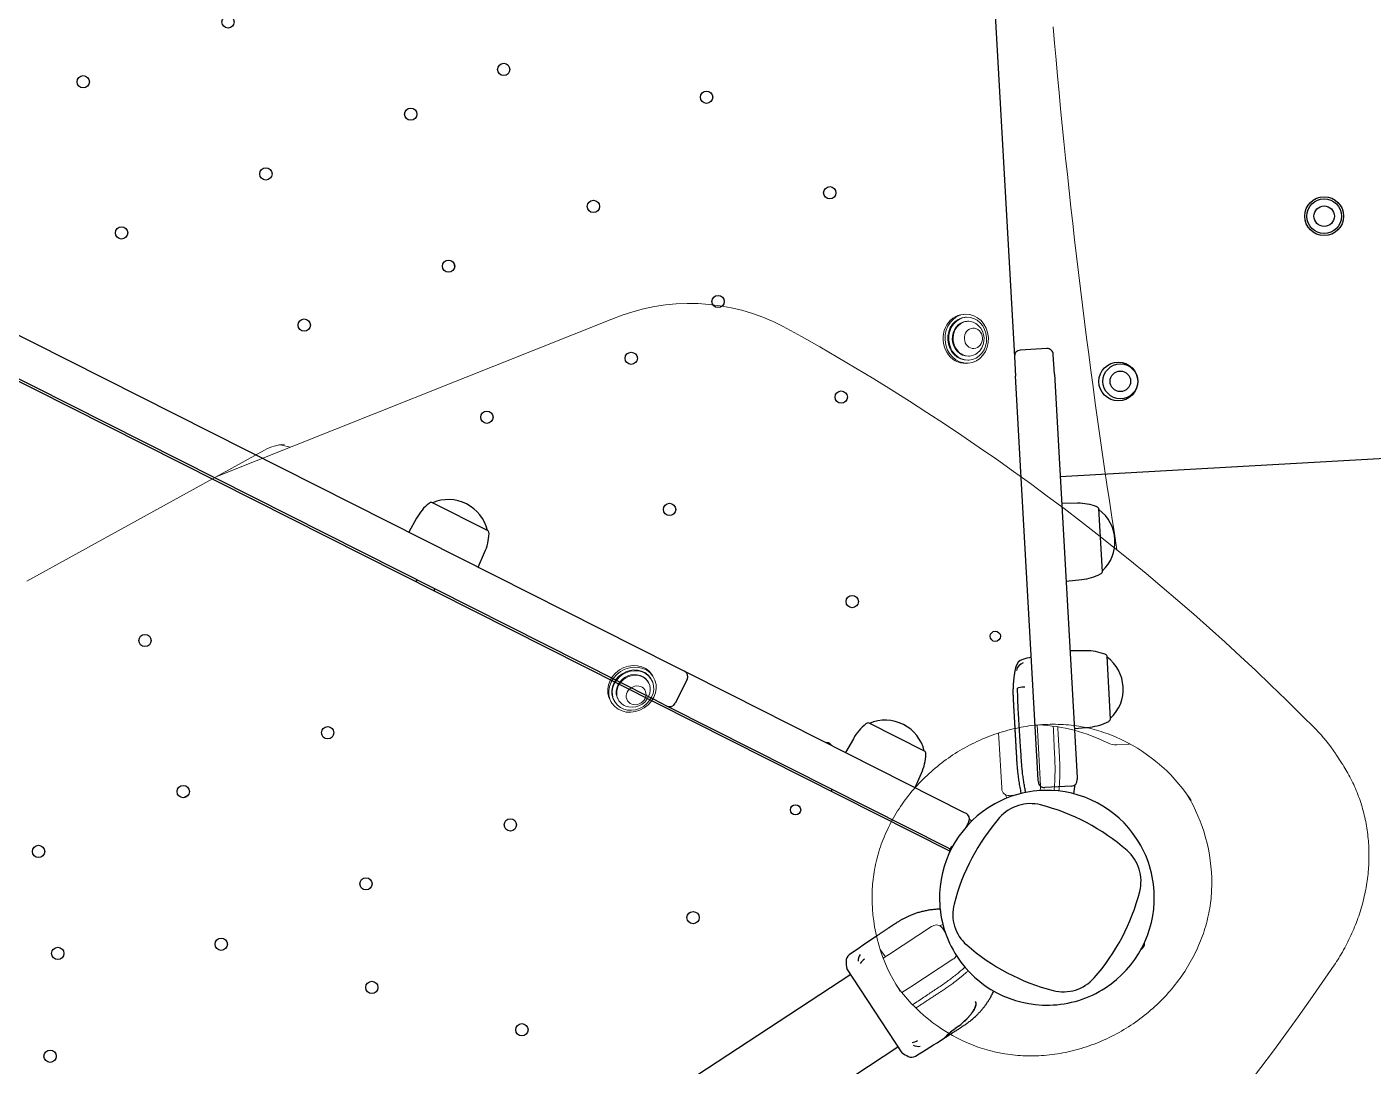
# Model space of a CAD drawing. Header units: millimetres. Extents: x 246416442 to 246896683, y 7418963194 to 7419503218.
# Drawn here: x 246846967 to 246847625, y 7419449158 to 7419449666 of the extents above; entities that cross this region are included whole.
import ezdxf
from ezdxf.lldxf.tags import DXFTag

# ---------------------------------------------------------------- set-up
doc = ezdxf.new("R2010")
doc.units = ezdxf.units.MM
doc.linetypes.add('DASHED2', pattern=[9.525, 6.35, -3.175])
for name, color, linetype in [('L-EDGE-CONCRETE', 1, 'CONCRETE_EDGE_SHORT'), ('L-Hatch Boundary', 1, 'Continuous'), ('L-ST-SHADE-SAIL', 5, 'DASHED2'), ('L-X-E-PLAY', 9, 'Continuous')]:
    doc.layers.add(name, color=color, linetype=linetype)
doc.layers.add('L-SUB-SOIL DRAINAGE', color=170, linetype='SUBSOIL', lineweight=20)
doc.styles.get("Standard").update_dxf_attribs({"font": 'arial.ttf'})
doc.linetypes.add('CONCRETE_EDGE_SHORT', pattern='A,0.5,-0.2,["CE",Standard,S=0.1,R=0,X=-0.05,Y=-0.05],-0.2', length=0.9)
tags = doc.linetypes.add('SUBSOIL', pattern='A,12.7,-5.08,["SSD",Standard,S=2.54,R=0,X=-2.54,Y=-1.27],-6.35', length=24.13).pattern_tags.tags
tags[6] = DXFTag(74, 10)

# ---------------------------------------------------------------- blocks, each defined once
blk = doc.blocks.new('Artisan - Moduplay')
at = {"layer": 'L-X-E-PLAY', "lineweight": 25}
for p, q in [((-138857.64, -700357.85), (-138857.64, -701079.72)), ((-138856.64, -700917.58), (-138856.64, -700394.58)), ((-138837.59, -700394.58), (-138837.59, -700917.58)), ((-138933.4, -701063.92), (-139624.83, -700664.72)), ((-138093, -700690.53), (-138627.65, -700999.21)), ((-139645.91, -700701.23), (-138954.48, -701100.43)), ((-139000.91, -700735.4), (-139002.87, -700734.27)), ((-138710.42, -700734.27), (-138712.38, -700735.4)), ((-138829.84, -700773.91), (-138837.59, -700773.58)), ((-138819.59, -700808.05), (-138819.59, -700777.1)), ((-138856.64, -700787.58), (-138857.64, -700787.58)), ((-138857.64, -700797.58), (-138856.64, -700797.58)), ((-138837.59, -700811.58), (-138829.84, -700811.24)), ((-138856.64, -700924.58), (-138856.64, -700917.58)), ((-138837.59, -700917.58), (-138837.59, -700924.58)), ((-138856.64, -700949.58), (-138856.64, -700924.58)), ((-138840.59, -700927.58), (-138853.64, -700927.58)), ((-138837.59, -700924.58), (-138837.59, -700949.58)), ((-138856.64, -701077.68), (-138856.64, -700949.58)), ((-138837.59, -700949.58), (-138837.59, -701077.68)), ((-138627.65, -700999.21), (-138636, -701004.03)), ((-138617.02, -701011.61), (-138623.55, -701000.31)), ((-138676.59, -701027.47), (-138636, -701004.03)), ((-138829.89, -701013.11), (-138837.59, -701012.78)), ((-138819.64, -701047.25), (-138819.64, -701016.3)), ((-138626.47, -701020.53), (-138667.06, -701043.96)), ((-138626.47, -701020.53), (-138618.12, -701015.71)), ((-138807.09, -701102.81), (-138676.59, -701027.47)), ((-138667.06, -701043.96), (-138797.56, -701119.31)), ((-138575.93, -701208.79), (-138670.08, -701045.71)), ((-138837.59, -701050.77), (-138829.89, -701050.44)), ((-138677.76, -701059.09), (-138681.34, -701052.21)), ((-138956.28, -701103.55), (-138931.6, -701060.8)), ((-138714.25, -701071.21), (-138710.08, -701077.75)), ((-138702.2, -701085.03), (-138675.4, -701069.56)), ((-138856.64, -701078.68), (-138856.64, -701077.68)), ((-138837.59, -701077.68), (-138837.59, -701078.68)), ((-138840.59, -701081.68), (-138843.79, -701081.68)), ((-138740.31, -701095.14), (-138743.87, -701088.31)), ((-138807.95, -701103.31), (-138807.09, -701102.81)), ((-138764.75, -701121.09), (-138737.95, -701105.61)), ((-138802.53, -701118.71), (-138809.05, -701107.41)), ((-138776.78, -701107.31), (-138772.64, -701113.81)), ((-138940.44, -701118.72), (-138940.46, -701118.74)), ((-138939.11, -701119.14), (-138939.1, -701119.12)), ((-138797.56, -701119.31), (-138798.43, -701119.81)), ((-138932.18, -701122.31), (-138932.17, -701122.3)), ((-138926.98, -701124.39), (-138926.97, -701124.37)), ((-138917.95, -701124.44), (-138917.86, -701124.3)), ((-138917.88, -701124.29), (-138917.77, -701124.31))]:
    blk.add_line(p, q, dxfattribs=at)
at = {"layer": 'L-X-E-PLAY', "lineweight": 13}
for p, q in [((-138943.08, -700617.83), (-138833.65, -700692.61)), ((-138700.01, -700815.31), (-138855.6, -700677.61)), ((-138867.04, -700899.12), (-138867.51, -700899.93)), ((-138866.21, -700900.68), (-138866.44, -700901.09)), ((-138864.71, -700902.09), (-138864.92, -700902.46)), ((-138850.2, -700910.96), (-138849.99, -700910.59)), ((-138848.25, -700911.59), (-138848.02, -700911.18)), ((-138846.72, -700911.93), (-138846.25, -700911.12)), ((-138619.99, -700968.47), (-138620.46, -700967.66)), ((-138622.58, -700970.99), (-138622.79, -700970.63)), ((-138621.05, -700969.63), (-138621.29, -700969.22)), ((-138641.24, -700979.66), (-138640.77, -700980.47)), ((-138639.48, -700979.72), (-138639.24, -700980.13)), ((-138637.51, -700979.13), (-138637.3, -700979.49)), ((-138917.96, -701075.18), (-138915.91, -701071.23)), ((-138919.09, -701074.53), (-138915.95, -701076.34)), ((-138915.95, -701076.34), (-138894.63, -701088.64)), ((-138818.66, -701088.65), (-138797.42, -701076.39)), ((-138797.42, -701076.39), (-138795.4, -701075.22)), ((-138925.48, -701092.84), (-138929.97, -701090.24)), ((-138904.16, -701105.14), (-138925.48, -701092.84)), ((-138894.63, -701088.64), (-138894.23, -701088.88)), ((-138819.06, -701088.88), (-138818.66, -701088.65)), ((-138787.9, -701092.89), (-138809.13, -701105.14)), ((-138783.41, -701090.29), (-138787.9, -701092.89)), ((-138892.95, -701093.66), (-138894.3, -701095.99)), ((-138818.99, -701096), (-138820.34, -701093.66)), ((-138903.76, -701105.38), (-138904.16, -701105.14)), ((-138809.13, -701105.14), (-138809.53, -701105.38)), ((-138774.54, -701129.4), (-138771.72, -701134.3)), ((-138733.18, -701231.91), (-138730.36, -701227.02))]:
    blk.add_line(p, q, dxfattribs=at)
at = {"layer": 'L-X-E-PLAY', "lineweight": 25}
for centre, radius in [((-138712.79, -700532.43), 3), ((-138770.29, -700582.43), 3), ((-138654.82, -700582.43), 3), ((-138712.79, -700632.43), 3), ((-139058.47, -700682.43), 3), ((-138943, -700682.43), 3), ((-138770.29, -700682.43), 3), ((-138654.82, -700682.43), 3), ((-139098.72, -700713.29), 3), ((-138614.82, -700713.15), 3), ((-139145.32, -700732.58), 3), ((-139000.5, -700732.43), 3), ((-138712.79, -700732.43), 3), ((-139058.72, -700782.58), 3), ((-138943, -700782.43), 3), ((-138770.29, -700782.43), 3), ((-138654.82, -700782.43), 3), ((-138582.29, -700807.78), 3), ((-139000.5, -700832.43), 3), ((-138712.79, -700832.43), 3), ((-139044.4, -700857.78), 3), ((-138668.89, -700857.78), 3), ((-138943, -700882.43), 3), ((-138770.29, -700882.43), 3), ((-138596.84, -700882.58), 3), ((-139029.85, -700932.58), 3), ((-138683.44, -700932.58), 3), ((-138943.25, -700982.58), 3), ((-138770.29, -700982.43), 3), ((-138873.64, -701003.58), 2.5), ((-138615.64, -701050.01), 9.5), ((-138615.14, -701050.88), 8.5), ((-138615.14, -701050.88), 5), ((-138753.93, -701052.49), 2.5), ((-138498.19, -701103.44), 9.5), ((-138498.19, -701103.44), 8.5), ((-138498.19, -701103.44), 5)]:
    blk.add_circle(centre, radius, dxfattribs=at)
at = {"layer": 'L-X-E-PLAY', "lineweight": 13}
for centre, radius, start, end in [((-138846.63, -700711.75), 23.12, 30.11491, 55.84717), ((-138849.68, -700706.84), 23.31, 8.92066, 22.86109), ((-138763.81, -700890.28), 98.44, 359.17778, 49.59902), ((-139801.72, -700850.39), 1137.09, 341.41606, 357.91857), ((-138856.9, -700905.56), 8.95, 196.26754, 283.72161), ((-136545, -704065.83), 3670.82, 121.72518, 125.7442), ((-138630.6, -700974.1), 8.95, 256.26753, 343.7216), ((-138857.37, -701130.66), 83.41, 116.45713, 149.45751), ((-138854.19, -701125.16), 83.42, 152.17586, 183.54155), ((-138895.98, -701091.91), 3.5, 329.99999, 60), ((-138944.84, -701149.93), 78.13, 46.68406, 47.92477), ((-138768.45, -701149.93), 78.13, 132.07628, 133.31687), ((-138817.31, -701091.91), 3.5, 120, 210.00001), ((-138858.59, -701124.98), 82.89, 359.93629, 24.19487), ((-138902.01, -701102.34), 3.5, 240, 273.01711), ((-138811.28, -701102.34), 3.5, 266.97725, 300), ((-138767.01, -701125.07), 8.69, 180.04825, 209.92733), ((-138854.64, -701132.25), 83.43, 330.58101, 3.541), ((-138763.51, -701129.03), 9.75, 212.71811, 217.4137), ((-138851.45, -701126.75), 83.42, 296.45804, 327.80984), ((-138673.99, -700114.26), 1168.02, 246.59326, 262.67779), ((-138798.79, -701187.51), 79.02, 330.32528, 341.35267)]:
    blk.add_arc(centre, radius, start, end, dxfattribs=at)
at = {"layer": 'L-X-E-PLAY', "lineweight": 25}
for centre, radius, start, end in [((-138830.93, -700798.74), 24.85, 65.42416, 87.50001), ((-138821.47, -700778.05), 2.1, 26.94159, 65.42416), ((-138832.17, -700792.58), 19.57, 309.9665, 50.0335), ((-138830.93, -700786.41), 24.85, 272.49999, 294.57578), ((-138821.47, -700807.1), 2.1, 294.57578, 333.05843), ((-138853.64, -700924.58), 3, 180, 270), ((-138840.59, -700924.58), 3, 270, 0), ((-138626.15, -701001.81), 3, 30.00001, 120), ((-138839.64, -701003.58), 2.5, 0, 34.91523), ((-138839.64, -701003.58), 2.5, 325.08477, 0), ((-138830.98, -701037.94), 24.85, 65.42416, 87.50001), ((-138619.62, -701013.11), 3, 300, 30.00001), ((-138850.64, -701057.61), 43.25, 97.97425, 99.31446), ((-138821.52, -701017.25), 2.1, 26.94159, 65.42416), ((-138832.22, -701031.78), 19.57, 309.9665, 50.0335), ((-138821.52, -701046.3), 2.1, 294.57578, 333.05843), ((-138830.98, -701025.61), 24.85, 272.49999, 294.57578), ((-138900.34, -701107.35), 56.07, 120.31599, 123.88702), ((-138926.84, -701062.03), 3.58, 61.73175, 120.32693), ((-139366.7, -701880.19), 932.48, 60.71834, 61.73651), ((-138699.8, -701070.56), 24.85, 5.42422, 27.50003), ((-138927.33, -701072.69), 7.19, 58.90105, 82.5919), ((-138923.52, -701068.01), 4.43, 77.19705, 122.44627), ((-138761.55, -701072.98), 4.98, 43.69684, 103.98589), ((-138789.22, -701099.42), 43.25, 37.97428, 43.71454), ((-138695.08, -701066.41), 19.57, 249.96645, 350.03353), ((-138677.16, -701068.41), 2.1, 326.94164, 5.42422), ((-138856.64, -701132.58), 52.5, 59.82635, 118.1256), ((-138856.64, -701083), 3.43, 57.67318, 122.29494), ((-138853.64, -701078.68), 3, 180, 197.5141), ((-138840.59, -701078.68), 3, 270, 0), ((-138689.13, -701064.4), 24.85, 212.49998, 234.57582), ((-138856.64, -701132.58), 52.5, 118.1256, 149.82633), ((-138839.31, -701356.02), 276.5, 95.24411, 95.25629), ((-138915.77, -701064.88), 78.13, 346.68241, 347.76691), ((-138702.31, -701082.93), 2.1, 234.57582, 273.05843), ((-138857.75, -701194.22), 103.15, 75.59516, 102.3568), ((-138856.64, -701132.58), 52.5, 28.12561, 59.82635), ((-138875.54, -701112.99), 20, 102.3568, 165.59514), ((-138837.06, -701113.68), 20, 12.35679, 75.59516), ((-138762.35, -701106.62), 24.85, 5.42422, 27.50003), ((-138900.34, -701107.35), 56.07, 176.11294, 179.68401), ((-138943.85, -701101.29), 7.2, 217.43276, 241.10439), ((-138856.64, -701132.58), 52.5, 149.82633, 208.12561), ((-138806.45, -701105.91), 3, 120, 210.00001), ((-138757.63, -701102.46), 19.57, 249.96645, 350.03353), ((-138739.71, -701104.47), 2.1, 326.94164, 5.42422), ((-138952.83, -701107.06), 3.58, 179.67302, 238.26827), ((-138464.41, -700317.36), 932.11, 238.26351, 239.28208), ((-138946, -701106.95), 4.42, 177.51894, 222.85543), ((-138795, -701133.68), 103.15, 165.59514, 192.35679), ((-138918.28, -701131.47), 103.15, 345.59514, 12.35679), ((-138856.64, -701132.58), 52.5, 329.82633, 28.12561), ((-138950.85, -701155.94), 38.64, 72.44751, 74.53474), ((-138950.96, -701156.47), 39.17, 72.54084, 74.43829), ((-138962.91, -701180.26), 65.6, 62.08579, 68.80708), ((-138962.98, -701180.56), 65.89, 62.12696, 68.75802), ((-138799.93, -701117.21), 3, 210.00001, 300), ((-138751.68, -701100.46), 24.85, 212.49998, 234.57582), ((-138911.77, -701078.71), 48.12, 244.8847, 251.56297), ((-138911.77, -701078.81), 48.06, 244.85976, 251.53791), ((-138828.08, -701046.65), 78.13, 286.913, 290.20947), ((-138764.86, -701118.99), 2.1, 234.57582, 273.05843), ((-138856.64, -701132.58), 52.5, 208.12561, 239.82635), ((-138876.23, -701151.47), 20, 192.35679, 255.59516), ((-138837.75, -701152.16), 20, 282.3568, 345.59514), ((-138856.64, -701132.58), 52.5, 298.1256, 329.82633), ((-138855.54, -701070.94), 103.15, 255.59516, 282.3568), ((-138856.64, -701132.58), 52.5, 239.82635, 298.1256), ((-138856.64, -701182.15), 3.43, 237.67318, 302.29494)]:
    blk.add_arc(centre, radius, start, end, dxfattribs=at)
at = {"layer": 'L-X-E-PLAY', "lineweight": 13}
for centre, major_axis in [((-138857.11, -700905.93), (-10.39, 6)), ((-138857.35, -700906.34), (9.09, -5.25)), ((-138858.76, -700908.78), (-4.33, 2.5)), ((-138630.38, -700974.47), (10.39, 6)), ((-138630.15, -700974.88), (-9.09, -5.25)), ((-138628.74, -700977.32), (4.33, 2.5))]:
    blk.add_ellipse(centre, major_axis=major_axis, ratio=0.883148, dxfattribs=at)
for centre, major_axis, start_param, end_param in [((-138856.64, -700905.12), (-10.39, 6), 3.141593, 6.283185), ((-138857.11, -700905.93), (9.09, -5.25), 0.000002, 3.141593), ((-138857.56, -700906.71), (-7.36, 4.25), 0.000003, 0.755194), ((-138857.56, -700906.71), (-7.36, 4.25), 2.386247, 6.283188), ((-138857.35, -700906.34), (7.36, -4.25), 0.000002, 3.141594), ((-138630.85, -700973.66), (10.39, 6), 0, 3.141593), ((-138630.38, -700974.47), (-9.09, -5.25), 3.141593, 6.283185), ((-138630.15, -700974.88), (-7.36, -4.25), 3.141593, 6.283185), ((-138629.94, -700975.24), (7.36, 4.25), 0, 3.896786), ((-138629.94, -700975.24), (7.36, 4.25), 5.52784, 6.283185), ((-138839, -701140.87), (90.43, -52.21), 3.136776, 3.146974), ((-138872.65, -701121.44), (-90.43, 52.21), 3.136776, 3.146974), ((-138816.96, -701177.02), (-86.6, 50), 3.141593, 3.146572), ((-138819.78, -701181.91), (-86.6, 50), 3.136213, 3.14652)]:
    blk.add_ellipse(centre, major_axis=major_axis, ratio=0.883148, start_param=start_param, end_param=end_param, dxfattribs=at)
at = {"layer": 'L-X-E-PLAY', "lineweight": 25}
for centre, major_axis, ratio, start_param, end_param in [((-138769.68, -701077.67), (-2.13, 4.09), 0.140234, 4.935484, 6.081242), ((-138762.65, -701073.67), (-2.95, 3.67), 0.958418, 4.801219, 5.919072)]:
    blk.add_ellipse(centre, major_axis=major_axis, ratio=ratio, start_param=start_param, end_param=end_param, dxfattribs=at)
at = {"layer": 'L-X-E-PLAY', "lineweight": 13}
for points, knots in [([(-138894.54, -701055.98), (-138891.45, -701054.43), (-138885.96, -701052.13), (-138876.08, -701049.34), (-138866.07, -701047.99), (-138855.58, -701047.83), (-138845.12, -701049.02), (-138834.7, -701051.44), (-138824.59, -701055.12), (-138814.92, -701059.95), (-138805.88, -701065.87), (-138797.61, -701072.76), (-138790.27, -701080.54), (-138783.98, -701088.98), (-138778.83, -701098.14), (-138774.95, -701107.46), (-138772.35, -701117.53), (-138771.58, -701123.52), (-138771.37, -701127.1)], [0, 0, 0, 0, 0.060409, 0.123173, 0.185878, 0.248538, 0.311168, 0.373777, 0.436374, 0.498966, 0.561556, 0.62415, 0.686753, 0.749374, 0.812022, 0.874711, 0.937457, 1, 1, 1, 1]), ([(-138933.64, -701099.67), (-138933.54, -701099.73), (-138933.13, -701099.97), (-138932.46, -701100.35), (-138931.63, -701100.83), (-138930.85, -701101.28), (-138930.04, -701101.75), (-138929.2, -701102.23), (-138928.35, -701102.72), (-138927.48, -701103.23), (-138926.58, -701103.74), (-138925.66, -701104.28), (-138924.76, -701104.8), (-138923.87, -701105.31), (-138923.01, -701105.81), (-138922.12, -701106.32), (-138921.21, -701106.85), (-138920.26, -701107.4), (-138919.3, -701107.94), (-138918.33, -701108.48), (-138917.35, -701109.01), (-138916.35, -701109.55), (-138915.31, -701110.08), (-138914.21, -701110.63), (-138913.04, -701111.2), (-138911.8, -701111.78), (-138910.53, -701112.36), (-138909.22, -701112.93), (-138907.89, -701113.49), (-138906.77, -701113.95), (-138906.09, -701114.22), (-138905.86, -701114.3)], [0, 0, 0, 0, 0.011013, 0.045165, 0.073329, 0.102269, 0.132021, 0.162623, 0.194123, 0.225989, 0.258837, 0.292737, 0.327767, 0.358443, 0.390057, 0.422676, 0.45637, 0.491217, 0.527112, 0.561767, 0.597196, 0.633386, 0.670321, 0.707984, 0.750853, 0.794572, 0.839104, 0.884411, 0.930447, 0.977166, 1, 1, 1, 1]), ([(-138904.99, -701112.1), (-138905.12, -701112.05), (-138905.99, -701111.71), (-138907.61, -701111.05), (-138909.87, -701110.06), (-138912.19, -701108.98), (-138914.57, -701107.81), (-138916.99, -701106.54), (-138919.44, -701105.17), (-138921.95, -701103.74), (-138924.53, -701102.28), (-138928.2, -701100.21), (-138931.01, -701098.63), (-138932.92, -701097.54)], [0, 0, 0, 0, 0.013512, 0.08839, 0.166484, 0.247645, 0.331692, 0.418399, 0.507497, 0.598941, 0.692925, 0.789639, 1, 1, 1, 1]), ([(-138780.37, -701097.54), (-138782.28, -701098.63), (-138785.31, -701100.34), (-138789.4, -701102.65), (-138792.6, -701104.45), (-138795.68, -701106.21), (-138798.71, -701107.81), (-138801.67, -701109.26), (-138804.55, -701110.56), (-138806.75, -701111.49), (-138807.99, -701111.98), (-138808.3, -701112.1)], [0, 0, 0, 0, 0.210283, 0.330887, 0.447263, 0.559782, 0.668575, 0.773172, 0.873143, 0.968157, 1, 1, 1, 1]), ([(-138807.43, -701114.3), (-138807.17, -701114.2), (-138806.43, -701113.91), (-138805.25, -701113.43), (-138803.87, -701112.85), (-138802.53, -701112.25), (-138801.21, -701111.65), (-138799.97, -701111.06), (-138798.79, -701110.49), (-138797.67, -701109.92), (-138796.59, -701109.36), (-138795.53, -701108.8), (-138794.51, -701108.23), (-138793.51, -701107.67), (-138792.55, -701107.12), (-138791.62, -701106.58), (-138790.71, -701106.06), (-138789.84, -701105.55), (-138788.99, -701105.06), (-138788.12, -701104.56), (-138787.23, -701104.05), (-138786.32, -701103.52), (-138785.44, -701103.01), (-138784.58, -701102.51), (-138783.73, -701102.03), (-138782.91, -701101.55), (-138782.11, -701101.09), (-138781.33, -701100.64), (-138780.51, -701100.17), (-138779.96, -701099.85), (-138779.65, -701099.67)], [0, 0, 0, 0, 0.026243, 0.074614, 0.122246, 0.169086, 0.215086, 0.260202, 0.30075, 0.340496, 0.379418, 0.417495, 0.454709, 0.491046, 0.526452, 0.560709, 0.593852, 0.625956, 0.657091, 0.687317, 0.721855, 0.755297, 0.787718, 0.819184, 0.850301, 0.880541, 0.909948, 0.93856, 0.966406, 1, 1, 1, 1]), ([(-138814.28, -701201.43), (-138817.37, -701202.98), (-138822.86, -701205.28), (-138832.74, -701208.07), (-138842.75, -701209.42), (-138853.25, -701209.58), (-138863.7, -701208.4), (-138874.12, -701205.97), (-138884.23, -701202.29), (-138893.9, -701197.47), (-138902.94, -701191.54), (-138911.21, -701184.65), (-138918.55, -701176.87), (-138924.84, -701168.43), (-138929.99, -701159.28), (-138933.87, -701149.95), (-138936.47, -701139.88), (-138937.24, -701133.89), (-138937.45, -701130.32)], [0, 0, 0, 0, 0.060409, 0.123173, 0.185878, 0.248538, 0.311168, 0.373777, 0.436374, 0.498966, 0.561556, 0.62415, 0.686753, 0.749374, 0.812022, 0.874711, 0.937457, 1, 1, 1, 1]), ([(-138822.85, -701272.75), (-138821.33, -701272.95), (-138818.64, -701273.23), (-138814.06, -701273.54), (-138809.55, -701273.62), (-138804.96, -701273.51), (-138800.46, -701273.2), (-138795.97, -701272.68), (-138791.55, -701271.96), (-138787.19, -701271.04), (-138782.9, -701269.92), (-138778.7, -701268.61), (-138774.58, -701267.1), (-138770.57, -701265.41), (-138766.66, -701263.52), (-138762.88, -701261.46), (-138759.22, -701259.22), (-138755.7, -701256.81), (-138752.31, -701254.23), (-138749.09, -701251.5), (-138746.01, -701248.6), (-138743.11, -701245.57), (-138740.35, -701242.36), (-138737.82, -701239.1), (-138735.44, -701235.64), (-138734.14, -701233.55), (-138733.42, -701232.33)], [0, 0, 0, 0, 0.038123, 0.080202, 0.122275, 0.164341, 0.2064, 0.248451, 0.290492, 0.332523, 0.374543, 0.416551, 0.458545, 0.500526, 0.542492, 0.584444, 0.626381, 0.668303, 0.710212, 0.752106, 0.793989, 0.835861, 0.877723, 0.919578, 0.961428, 1, 1, 1, 1])]:
    blk.add_open_spline(points, degree=3, knots=knots, dxfattribs=at)
at = {"layer": 'L-X-E-PLAY', "lineweight": 25}
for points, knots in [([(-138885.13, -701088.48), (-138885.19, -701088.36), (-138885.45, -701087.92), (-138885.88, -701087.16), (-138886.45, -701086.21), (-138887.04, -701085.29), (-138887.64, -701084.4), (-138888.25, -701083.55), (-138888.88, -701082.72), (-138889.52, -701081.92), (-138890.17, -701081.15), (-138890.82, -701080.41), (-138891.48, -701079.7), (-138892.14, -701079.02), (-138892.79, -701078.38), (-138893.44, -701077.78), (-138894.08, -701077.21), (-138894.71, -701076.67), (-138895.32, -701076.16), (-138895.92, -701075.69), (-138896.51, -701075.24), (-138897.07, -701074.82), (-138897.62, -701074.44), (-138898.14, -701074.08), (-138898.65, -701073.75), (-138899.14, -701073.43), (-138899.61, -701073.14), (-138900.07, -701072.87), (-138900.5, -701072.61), (-138900.91, -701072.38), (-138901.3, -701072.16), (-138901.65, -701071.95), (-138902, -701071.75), (-138902.34, -701071.56), (-138902.66, -701071.37), (-138902.97, -701071.2), (-138903.25, -701071.03), (-138903.51, -701070.89), (-138903.75, -701070.75), (-138903.98, -701070.62), (-138904.21, -701070.48), (-138904.52, -701070.31), (-138904.9, -701070.09), (-138905.36, -701069.83), (-138905.85, -701069.55), (-138906.34, -701069.27), (-138906.84, -701068.99), (-138907.34, -701068.7), (-138907.87, -701068.41), (-138908.41, -701068.1), (-138908.98, -701067.78), (-138909.56, -701067.45), (-138910.12, -701067.13), (-138910.45, -701066.95), (-138910.62, -701066.86)], [0, 0, 0, 0, 0.011717, 0.044615, 0.077155, 0.109436, 0.140798, 0.171743, 0.202201, 0.232109, 0.262002, 0.291211, 0.31969, 0.3474, 0.374307, 0.400382, 0.425605, 0.449906, 0.473329, 0.495865, 0.517508, 0.538256, 0.557767, 0.576425, 0.594238, 0.611216, 0.627693, 0.643327, 0.658134, 0.672034, 0.685025, 0.697177, 0.70855, 0.720406, 0.731423, 0.741658, 0.751158, 0.759964, 0.767969, 0.7757, 0.783617, 0.791725, 0.8067, 0.822358, 0.83877, 0.856036, 0.872278, 0.889347, 0.906997, 0.925292, 0.94435, 0.964285, 0.984901, 1, 1, 1, 1]), ([(-138762.75, -701068.15), (-138762.88, -701068.18), (-138763.23, -701068.27), (-138763.89, -701068.45), (-138764.67, -701068.66), (-138765.42, -701068.89), (-138766.15, -701069.11), (-138766.83, -701069.33), (-138767.47, -701069.55), (-138768.07, -701069.76), (-138768.65, -701069.97), (-138769.19, -701070.18), (-138769.72, -701070.38), (-138770.23, -701070.59), (-138770.72, -701070.79), (-138771.18, -701070.99), (-138771.62, -701071.17), (-138772.02, -701071.35), (-138772.39, -701071.52), (-138772.72, -701071.67), (-138773.03, -701071.81), (-138773.31, -701071.95), (-138773.56, -701072.07), (-138773.81, -701072.19), (-138774.03, -701072.3), (-138774.24, -701072.41), (-138774.43, -701072.5), (-138774.58, -701072.58), (-138774.71, -701072.65), (-138774.82, -701072.7), (-138774.9, -701072.74), (-138774.97, -701072.78), (-138775.03, -701072.81), (-138775.1, -701072.85), (-138775.2, -701072.9), (-138775.3, -701072.95), (-138775.38, -701073), (-138775.42, -701073.02), (-138775.45, -701073.03), (-138775.47, -701073.04), (-138775.5, -701073.06), (-138775.53, -701073.07), (-138775.58, -701073.1), (-138775.66, -701073.14), (-138775.78, -701073.21), (-138775.92, -701073.29), (-138776.1, -701073.38), (-138776.42, -701073.56), (-138776.89, -701073.83), (-138777.5, -701074.18), (-138778.13, -701074.54), (-138778.85, -701074.96), (-138779.67, -701075.43), (-138780.59, -701075.96), (-138781.37, -701076.41), (-138782, -701076.78), (-138782.48, -701077.05), (-138782.98, -701077.34), (-138783.5, -701077.65), (-138784.09, -701077.99), (-138784.75, -701078.37), (-138785.48, -701078.79), (-138786.24, -701079.23), (-138787.03, -701079.68), (-138787.85, -701080.16), (-138788.7, -701080.64), (-138789.56, -701081.14), (-138790.46, -701081.66), (-138791.33, -701082.16), (-138792.16, -701082.64), (-138792.94, -701083.1), (-138793.75, -701083.56), (-138794.59, -701084.04), (-138795.44, -701084.54), (-138796.31, -701085.04), (-138797.21, -701085.56), (-138798.13, -701086.09), (-138799.03, -701086.61), (-138799.92, -701087.12), (-138800.78, -701087.62), (-138801.67, -701088.13), (-138802.58, -701088.66), (-138803.53, -701089.21), (-138804.48, -701089.76), (-138805.44, -701090.33), (-138806.39, -701090.92), (-138807.35, -701091.52), (-138808.33, -701092.15), (-138809.35, -701092.83), (-138810.43, -701093.56), (-138811.56, -701094.34), (-138812.7, -701095.15), (-138813.84, -701096), (-138815, -701096.87), (-138815.99, -701097.65), (-138816.62, -701098.15), (-138816.85, -701098.33)], [0, 0, 0, 0, 0.0055721, 0.0189985, 0.0320429, 0.0446796, 0.0568869, 0.0686471, 0.0793131, 0.0895599, 0.0993806, 0.1087703, 0.1177262, 0.1267493, 0.1352834, 0.1433305, 0.1508939, 0.157978, 0.1645882, 0.170392, 0.1757854, 0.180774, 0.1853639, 0.1895611, 0.1937942, 0.1975522, 0.2008427, 0.2036728, 0.2060485, 0.2079755, 0.2092676, 0.2105085, 0.2116996, 0.2128412, 0.2142078, 0.21715, 0.2181961, 0.2187624, 0.2191733, 0.2196231, 0.2201117, 0.2206391, 0.221205, 0.2229589, 0.2249998, 0.2277979, 0.2309887, 0.2345241, 0.2455898, 0.2568865, 0.268542, 0.2805531, 0.2970956, 0.314211, 0.3318691, 0.3403803, 0.3492429, 0.3585663, 0.368339, 0.3785498, 0.3914701, 0.4049994, 0.4191235, 0.4338309, 0.449114, 0.4646813, 0.4808023, 0.4974836, 0.5147382, 0.5289675, 0.5435894, 0.5586207, 0.5740817, 0.5899965, 0.6060963, 0.6226922, 0.6398195, 0.6575181, 0.6730166, 0.6889891, 0.7054688, 0.7224921, 0.7400982, 0.7582337, 0.7757422, 0.793642, 0.8119263, 0.8305874, 0.849616, 0.8712748, 0.8933628, 0.9158619, 0.9387522, 0.9620114, 0.985615, 1, 1, 1, 1]), ([(-138815.35, -701100.16), (-138815.2, -701100.05), (-138814.44, -701099.44), (-138813.02, -701098.34), (-138811.04, -701096.87), (-138808.94, -701095.4), (-138806.74, -701093.93), (-138804.43, -701092.46), (-138802.01, -701091.03), (-138799.52, -701089.57), (-138796.97, -701088.06), (-138793.12, -701085.79), (-138788.5, -701083.07), (-138783.34, -701080.08), (-138779.03, -701077.63), (-138775.22, -701075.5), (-138772.8, -701074.21), (-138771.65, -701073.6)], [0, 0, 0, 0, 0.010891, 0.056904, 0.104892, 0.154766, 0.206413, 0.259695, 0.314445, 0.370638, 0.428391, 0.487822, 0.631913, 0.742857, 0.837597, 0.923397, 1, 1, 1, 1]), ([(-138940.46, -701118.74), (-138940.37, -701118.8), (-138940.17, -701118.92), (-138939.82, -701119.12), (-138939.44, -701119.34), (-138939.09, -701119.56), (-138938.75, -701119.76), (-138938.42, -701119.95), (-138938.08, -701120.15), (-138937.71, -701120.37), (-138937.32, -701120.6), (-138936.93, -701120.83), (-138936.44, -701121.12), (-138935.84, -701121.47), (-138935.14, -701121.88), (-138934.43, -701122.29), (-138933.78, -701122.67), (-138933.2, -701123.01), (-138932.69, -701123.31), (-138932.16, -701123.62), (-138931.61, -701123.93), (-138931.03, -701124.27), (-138930.4, -701124.63), (-138929.7, -701125.03), (-138928.95, -701125.43), (-138928.18, -701125.82), (-138927.36, -701126.22), (-138926.5, -701126.61), (-138925.59, -701126.99), (-138924.67, -701127.35), (-138923.77, -701127.68), (-138923, -701127.95), (-138922.36, -701128.15), (-138921.87, -701128.3), (-138921.37, -701128.44), (-138920.88, -701128.58), (-138920.39, -701128.71), (-138919.88, -701128.83), (-138919.34, -701128.96), (-138918.77, -701129.09), (-138918.17, -701129.21), (-138917.55, -701129.33), (-138916.9, -701129.44), (-138916.22, -701129.54), (-138915.52, -701129.64), (-138914.8, -701129.72), (-138914.05, -701129.8), (-138913.23, -701129.87), (-138912.33, -701129.92), (-138911.36, -701129.95), (-138910.36, -701129.96), (-138909.6, -701129.96), (-138909.17, -701129.96), (-138909.08, -701129.96)], [0, 0, 0, 0, 0.008392, 0.022062, 0.034963, 0.047176, 0.058802, 0.069885, 0.080466, 0.09426, 0.107629, 0.120917, 0.134165, 0.157857, 0.181816, 0.206111, 0.230952, 0.247972, 0.265469, 0.283541, 0.302284, 0.321799, 0.342184, 0.36715, 0.392523, 0.417988, 0.443461, 0.472845, 0.502032, 0.530923, 0.559427, 0.587465, 0.60297, 0.618294, 0.633428, 0.648362, 0.66319, 0.678691, 0.695026, 0.712153, 0.7301, 0.748858, 0.768414, 0.788754, 0.809475, 0.830909, 0.853032, 0.875813, 0.903739, 0.932475, 0.961939, 0.992293, 1, 1, 1, 1]), ([(-138917.88, -701124.29), (-138917.99, -701124.6), (-138918.28, -701124.86), (-138919.26, -701125.26), (-138919.93, -701125.38), (-138921.59, -701125.44), (-138922.55, -701125.38), (-138924.16, -701125.12), (-138924.71, -701125.01), (-138925.84, -701124.73), (-138926.41, -701124.56), (-138926.99, -701124.37)], [0, 0, 0, 0, 0.25, 0.25, 0.5, 0.5, 0.75, 0.75, 0.875, 0.875, 1, 1, 1, 1]), ([(-138926.98, -701124.39), (-138926.4, -701124.58), (-138925.82, -701124.75), (-138924.68, -701125.04), (-138924.13, -701125.15), (-138922.5, -701125.41), (-138921.53, -701125.48), (-138919.85, -701125.41), (-138919.18, -701125.29), (-138918.43, -701124.99), (-138918.23, -701124.87), (-138917.93, -701124.61), (-138917.83, -701124.47), (-138917.77, -701124.31)], [0, 0, 0, 0, 0.125013, 0.125013, 0.250025, 0.250025, 0.500051, 0.500051, 0.750076, 0.750076, 0.875089, 0.875089, 1, 1, 1, 1])]:
    blk.add_open_spline(points, degree=3, knots=knots, dxfattribs=at)

msp = doc.modelspace()

# ---------------------------------------------------------------- linework, layer by layer
at = {"layer": 'L-EDGE-CONCRETE', "ltscale": 25, "const_width": 200, "flags": 128}
msp.add_lwpolyline([(246837601.94, 7419449868.25, -0.17487), (246841317.37, 7419448271.03, -1.219349), (246850209.6, 7419448585.37)], format="xyb", dxfattribs=at)
at = {"layer": 'L-Hatch Boundary'}
msp.add_arc((246845688.56, 7419449339.98), 4500, 350.99154, 193.74569, dxfattribs=at)
at = {"layer": 'L-ST-SHADE-SAIL', "ltscale": 0.5, "const_width": 100, "flags": 128}
msp.add_lwpolyline([(246859558.43, 7419444257.7, -0.009804), (246850603.78, 7419449269.56, -0.241023), (246847202.07, 7419444392.7, -0.235128), (246853154.87, 7419437677.91, -0.27209), (246859558.43, 7419444257.7, 24.185164)], format="xyb", dxfattribs=at)
at = {"layer": 'L-SUB-SOIL DRAINAGE', "ltscale": 0.75, "flags": 128}
msp.add_lwpolyline([(246836375.8, 7419368838.04, 0.049859), (246836452.68, 7419367264.98, 1.020543), (246838457.43, 7419363126.48, 0.507423), (246850958.71, 7419364620.57, 0.34783), (246860630.08, 7419364184.95, 0.95316), (246871514.18, 7419375336.2, 0.546089), (246865357.29, 7419391536.99), (246864331.62, 7419392202.49, 0.150991), (246858079.56, 7419390951.14, -0.535883), (246847993.27, 7419386178.82, -0.984857), (246841094.25, 7419392263.54, 0.048323), (246837369.44, 7419394790.33, -0.782041), (246859516.8, 7419399812.11, 0.326657), (246863339.2, 7419409468.27, 2.547694), (246851636.57, 7419416690.12, 0.258508), (246846203.93, 7419412601.53), (246842481.4, 7419417148.46), (246849924.63, 7419423239.51, 0.226894), (246850840.59, 7419425193.44), (246863936.9, 7419436077.28, 0.937903), (246860987.82, 7419443087.02, 0.16139), (246859063.42, 7419444536.07, 0.543513), (246850931.82, 7419449690.94, 0.965246), (246840526.02, 7419449656.86, 0.686425), (246830418.58, 7419442236.64), (246830214.51, 7419441333.63, 0.069561), (246826929.08, 7419442860.92), (246826948.49, 7419447931.46)], format="xyb", dxfattribs=at)

# ---------------------------------------------------------------- block references
at = {"layer": 'L-X-E-PLAY', "rotation": 63.22002274932392}
msp.add_blockref('Artisan - Moduplay', (246284097.9, 7419889109.96), dxfattribs=at)

doc.saveas('drawing.dxf')
